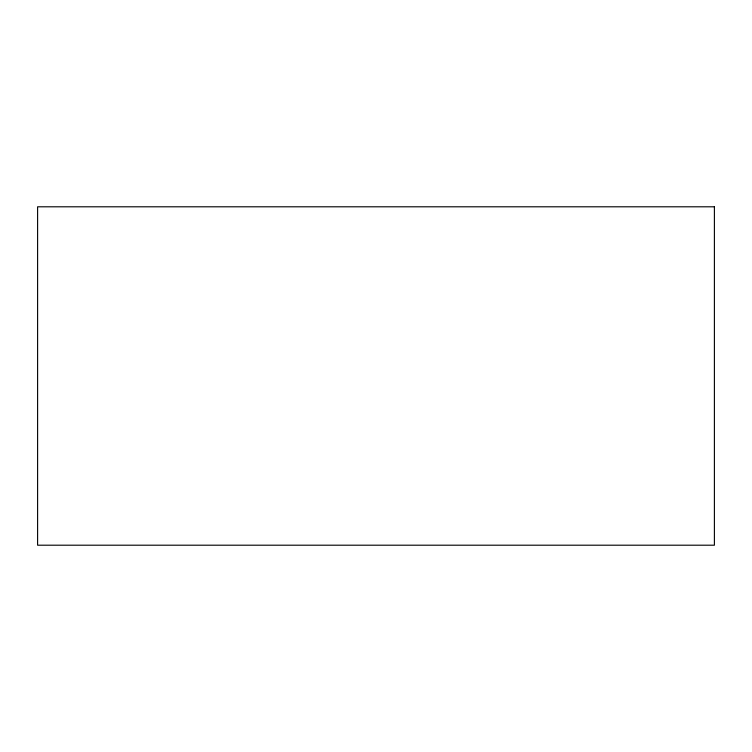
<?xml version="1.0" encoding="UTF-8"?>
<svg xmlns="http://www.w3.org/2000/svg" width="752" height="752" viewBox="0 0 752 752"><rect width="100%" height="100%" fill="white"/><g stroke="black" fill="none" stroke-linecap="round" stroke-linejoin="round"><path stroke-width="1.13" d="M714.4 206.8L37.6 206.8L37.6 545.2L714.4 545.2L714.4 206.8"/></g></svg>
